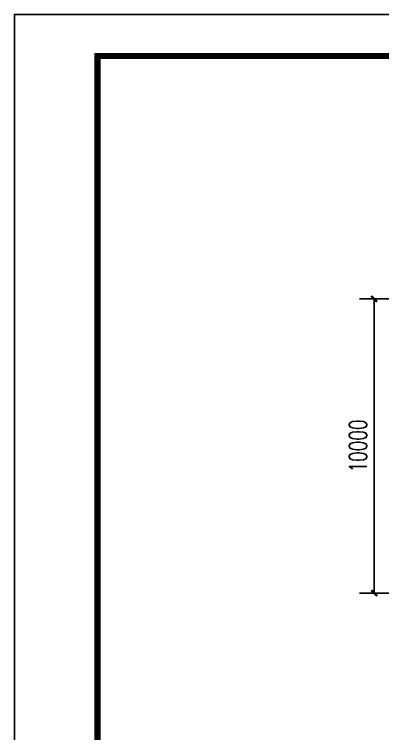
# Model space of a CAD drawing. Extents: x -33967 to 1773478, y -1022458 to -784650.
# Drawn here: x 1654678 to 1667179, y -962897 to -938458 of the extents above; entities that cross this region are included whole.
import ezdxf

# ---------------------------------------------------------------- set-up
doc = ezdxf.new("R2010")
doc.units = 0
doc.header["$LTSCALE"] = 1000
doc.header["$MEASUREMENT"] = 0
doc.layers.add('PUB_TITLE', color=4, linetype='Continuous')
doc.styles.add('_TCH_DIM_T3', font='SIMPLEX', dxfattribs={"width": 0.705882, "bigfont": 'GBCBIG'})
doc.dimstyles.new('TCH-200-1', dxfattribs={"dimtxt": 595, "dimasz": 200, "dimexe": 500, "dimexo": 600, "dimgap": 252.5, "dimtad": 1, "dimdec": 0, "dimzin": 0, "dimdsep": 46, "dimtxsty": '_TCH_DIM_T3', "dimblk": 'ARCHTICK', "dimcen": 0.09, "dimclrd": 3, "dimclre": 3, "dimclrt": 7, "dimazin": 2, "dimtfac": 1, "dimtdec": 0, "dimtix": 1, "dimtmove": 2, "dimatfit": 3, "dimfxl": 1, "dimtolj": 1, "dimtzin": 0, "dimarcsym": 0})

# ---------------------------------------------------------------- blocks, each defined once
blk = doc.blocks.new('_ArchTick')
at = {"color": 0, "linetype": 'ByBlock', "const_width": 0.4}
blk.add_lwpolyline([(-0.5, -0.5), (0.5, 0.5)], dxfattribs=at)
blk = doc.blocks.new('*D1563')
at = {"color": 3, "lineweight": -2, "transparency": 16777216}
for p, q in [((1669424, -948124), (1666392, -948124)), ((1666892, -958124), (1666892, -948124)), ((1669164, -958124), (1666392, -958124))]:
    blk.add_line(p, q, dxfattribs=at)
at = {"layer": 'Defpoints', "color": 0, "transparency": 16777216}
for p in [(1666892, -948124), (1670024, -948124), (1669764, -958124)]:
    blk.add_point(p, dxfattribs=at)
at = {"color": 3, "lineweight": -2, "transparency": 16777216, "xscale": 200, "yscale": 200, "zscale": 200}
for p, rotation in [((1666892, -948124), 90), ((1666892, -958124), 270)]:
    blk.add_blockref('_ArchTick', p, dxfattribs=dict(at, rotation=rotation))
at = {"color": 7, "transparency": 16777216, "insert": (1666342, -953124), "char_height": 595, "attachment_point": 5, "rotation": 90, "style": '_TCH_DIM_T3'}
blk.add_mtext('\\A1;10000', dxfattribs=at)

msp = doc.modelspace()

# ---------------------------------------------------------------- linework, layer by layer
at = {"layer": 'PUB_TITLE'}
msp.add_lwpolyline([(1654677.7, -1022458.4), (1773477.7, -1022458.4), (1773477.7, -938458.4), (1654677.7, -938458.4)], close=True, dxfattribs=at)
at = {"layer": 'PUB_TITLE', "const_width": 212.1}
msp.add_lwpolyline([(1657498, -1021044.2), (1657498, -939872.6), (1771477.7, -939872.6), (1771477.7, -1021044.2)], close=True, dxfattribs=at)

# ---------------------------------------------------------------- dimensions: what is measured, and where the dimension line sits
dim = msp.add_linear_dim(base=(1666892.3, -948124.1), p1=(1669764.3, -958124.1), p2=(1670023.9, -948124.1), angle=90, dimstyle='TCH-200-1')
dim.commit()
dim.dimension.update_dxf_attribs({"geometry": '*D1563', "text_midpoint": (1666342.3, -953124.1)})

doc.saveas('drawing.dxf')
